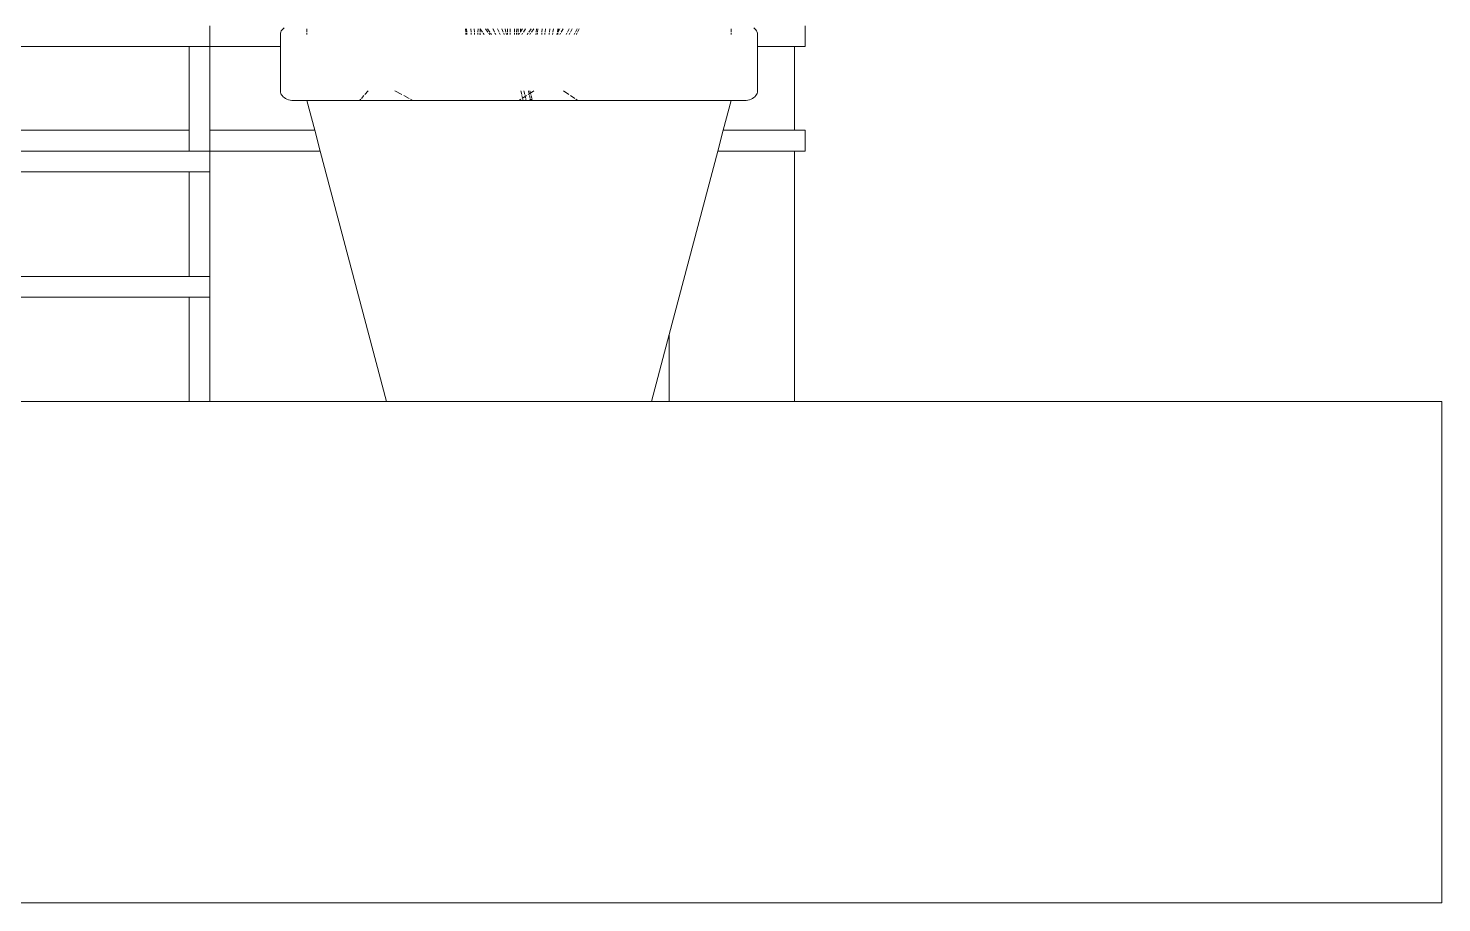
# Model space of a CAD drawing. Header units: metres. Extents: x 12.2 to 77.2, y 18.8 to 35.5.
# Drawn here: x 55.888 to 57.608, y 28.379 to 29.442 of the extents above; entities that cross this region are included whole.
import ezdxf

# ---------------------------------------------------------------- set-up
doc = ezdxf.new("R2010")
doc.units = ezdxf.units.M
doc.layers.add('0inne_gulv', color=7, linetype='Continuous', lineweight=13)

# ---------------------------------------------------------------- blocks, each defined once
blk = doc.blocks.new('One bedroom house fr')
for p, q in [((1.111, -3.0207), (1.111, -3.0461)), ((1.1988, -3.0256), (1.1978, -3.0269)), ((1.1999, -3.0243), (1.1988, -3.0256)), ((1.2013, -3.0232), (1.1999, -3.0243)), ((1.2289, -3.0283), (1.2289, -3.0243)), ((1.4221, -3.0283), (1.4219, -3.0243)), ((1.4234, -3.0283), (1.4232, -3.0243)), ((1.4287, -3.0283), (1.4285, -3.0243)), ((1.4327, -3.0283), (1.4325, -3.0243)), ((1.437, -3.0283), (1.4371, -3.0243)), ((1.4397, -3.0245), (1.4396, -3.0283)), ((1.4397, -3.0243), (1.4397, -3.0245)), ((1.4425, -3.0283), (1.4397, -3.0245)), ((1.4492, -3.0283), (1.4463, -3.0243)), ((1.4485, -3.0243), (1.4513, -3.0283)), ((1.457, -3.0283), (1.4553, -3.0243)), ((1.4573, -3.0283), (1.4555, -3.0243)), ((1.4609, -3.0243), (1.4627, -3.0283)), ((1.4678, -3.0283), (1.466, -3.0243)), ((1.4711, -3.0283), (1.4701, -3.0243)), ((1.4731, -3.0283), (1.4731, -3.0243)), ((1.476, -3.0283), (1.4761, -3.0243)), ((1.4816, -3.0283), (1.4816, -3.0243)), ((1.4841, -3.0283), (1.4842, -3.0243)), ((1.4861, -3.0283), (1.4861, -3.0243)), ((1.4887, -3.0282), (1.4887, -3.0243)), ((1.491, -3.0249), (1.4887, -3.0282)), ((1.491, -3.0243), (1.491, -3.0249)), ((1.4914, -3.0243), (1.491, -3.0249)), ((1.4923, -3.0283), (1.495, -3.0243)), ((1.499, -3.0283), (1.5017, -3.0243)), ((1.502, -3.0283), (1.5048, -3.0243)), ((1.5078, -3.0283), (1.5082, -3.0243)), ((1.5099, -3.0243), (1.5095, -3.0283)), ((1.5149, -3.0283), (1.5153, -3.0243)), ((1.5186, -3.0283), (1.519, -3.0243)), ((1.524, -3.0283), (1.5246, -3.0243)), ((1.5283, -3.0283), (1.529, -3.0243)), ((1.5336, -3.0283), (1.5342, -3.0243)), ((1.5345, -3.0283), (1.5351, -3.0243)), ((1.5347, -3.0283), (1.5368, -3.0243)), ((1.5384, -3.0283), (1.5406, -3.0243)), ((1.5459, -3.0283), (1.5479, -3.0243)), ((1.5495, -3.0283), (1.5515, -3.0243)), ((1.5556, -3.0283), (1.5577, -3.0243)), ((1.5582, -3.0283), (1.5602, -3.0243)), ((1.745, -3.0243), (1.745, -3.0283)), ((1.7739, -3.0243), (1.7725, -3.0232)), ((1.7751, -3.0256), (1.7739, -3.0243)), ((1.776, -3.0269), (1.7751, -3.0256)), ((1.8349, -3.0207), (1.8349, -3.0461)), ((1.1967, -3.0298), (1.1966, -3.0313)), ((1.1966, -3.0313), (1.1966, -3.0461)), ((1.1971, -3.0283), (1.1967, -3.0298)), ((1.1978, -3.0269), (1.1971, -3.0283)), ((1.2289, -3.0313), (1.2289, -3.0298)), ((1.4222, -3.0313), (1.4222, -3.0298)), ((1.4235, -3.0313), (1.4235, -3.0298)), ((1.4288, -3.0313), (1.4288, -3.0298)), ((1.4328, -3.0313), (1.4328, -3.0298)), ((1.4369, -3.0313), (1.437, -3.0298)), ((1.4396, -3.0298), (1.4395, -3.0305)), ((1.4401, -3.0313), (1.4395, -3.0305)), ((1.4395, -3.0305), (1.4395, -3.0313)), ((1.4446, -3.0313), (1.4435, -3.0298)), ((1.4513, -3.0313), (1.4502, -3.0298)), ((1.4524, -3.0298), (1.4535, -3.0313)), ((1.4583, -3.0313), (1.4577, -3.0298)), ((1.4586, -3.0313), (1.4579, -3.0298)), ((1.4633, -3.0298), (1.464, -3.0313)), ((1.4691, -3.0313), (1.4684, -3.0298)), ((1.4719, -3.0313), (1.4715, -3.0298)), ((1.473, -3.0313), (1.4731, -3.0298)), ((1.476, -3.0313), (1.476, -3.0298)), ((1.4815, -3.0313), (1.4815, -3.0298)), ((1.4841, -3.0313), (1.4841, -3.0298)), ((1.4861, -3.0313), (1.4861, -3.0298)), ((1.4876, -3.0298), (1.4866, -3.0313)), ((1.4887, -3.0282), (1.4886, -3.0283)), ((1.4902, -3.0313), (1.4913, -3.0298)), ((1.497, -3.0313), (1.498, -3.0298)), ((1.5, -3.0313), (1.501, -3.0298)), ((1.5075, -3.0313), (1.5077, -3.0298)), ((1.5094, -3.0298), (1.5092, -3.0313)), ((1.5147, -3.0313), (1.5148, -3.0298)), ((1.5184, -3.0313), (1.5185, -3.0298)), ((1.5236, -3.0313), (1.5238, -3.0298)), ((1.5279, -3.0313), (1.5281, -3.0298)), ((1.5331, -3.0313), (1.5333, -3.0298)), ((1.534, -3.0313), (1.5342, -3.0298)), ((1.5368, -3.0313), (1.5376, -3.0298)), ((1.5444, -3.0313), (1.5451, -3.0298)), ((1.548, -3.0313), (1.5487, -3.0298)), ((1.5541, -3.0313), (1.5549, -3.0298)), ((1.5567, -3.0313), (1.5575, -3.0298)), ((1.745, -3.0298), (1.745, -3.0313)), ((1.7767, -3.0283), (1.776, -3.0269)), ((1.7771, -3.0298), (1.7767, -3.0283)), ((1.7772, -3.0313), (1.7771, -3.0298)), ((1.7772, -3.0461), (1.7772, -3.0313)), ((-0.2352, -3.0461), (1.0856, -3.0461)), ((1.0856, -3.0461), (1.111, -3.0461)), ((1.0856, -3.0461), (1.0856, -3.1477)), ((1.1966, -3.0461), (1.111, -3.0461)), ((1.111, -3.0461), (1.111, -3.1477)), ((1.1966, -3.0461), (1.1966, -3.1)), ((1.8222, -3.0461), (1.7772, -3.0461)), ((1.7772, -3.1), (1.7772, -3.0461)), ((1.8222, -3.0461), (1.8222, -3.1477)), ((1.8222, -3.0461), (1.8349, -3.0461)), ((1.1966, -3.1), (1.1967, -3.1015)), ((1.1967, -3.1015), (1.1971, -3.103)), ((1.1971, -3.103), (1.1978, -3.1044)), ((1.1978, -3.1044), (1.1988, -3.1057)), ((1.1988, -3.1057), (1.1999, -3.107)), ((1.1999, -3.107), (1.2013, -3.1081)), ((1.2013, -3.1081), (1.2029, -3.1091)), ((1.2029, -3.1091), (1.2047, -3.1099)), ((1.2047, -3.1099), (1.2066, -3.1106)), ((1.2066, -3.1106), (1.2086, -3.1111)), ((1.2086, -3.1111), (1.2106, -3.1114)), ((1.2106, -3.1114), (1.2127, -3.1115)), ((1.2127, -3.1115), (1.2289, -3.1115)), ((1.2289, -3.1115), (1.2384, -3.1477)), ((1.293, -3.1115), (1.2289, -3.1115)), ((1.293, -3.1115), (1.2944, -3.1099)), ((1.3044, -3.1115), (1.293, -3.1115)), ((1.2952, -3.1091), (1.2983, -3.1057)), ((1.2995, -3.1044), (1.3035, -3.1)), ((1.3488, -3.1114), (1.3044, -3.1115)), ((1.3044, -3.1115), (1.3498, -3.1115)), ((1.336, -3.1), (1.3444, -3.1044)), ((1.3469, -3.1057), (1.3534, -3.1091)), ((1.3488, -3.1114), (1.3498, -3.1115)), ((1.3498, -3.1115), (1.3579, -3.1115)), ((1.355, -3.1099), (1.3579, -3.1115)), ((1.4869, -3.1115), (1.3579, -3.1115)), ((1.4869, -3.1115), (1.4893, -3.1099)), ((1.4919, -3.1115), (1.4869, -3.1115)), ((1.4902, -3.1044), (1.4891, -3.1)), ((1.4912, -3.1087), (1.4905, -3.1057)), ((1.4907, -3.1091), (1.4912, -3.1087)), ((1.4912, -3.1087), (1.4945, -3.1067)), ((1.4913, -3.1091), (1.4912, -3.1087)), ((1.4919, -3.1115), (1.4915, -3.1099)), ((1.4919, -3.1115), (1.4957, -3.1115)), ((1.4939, -3.1044), (1.4928, -3.1)), ((1.4945, -3.1067), (1.4943, -3.1057)), ((1.4945, -3.1067), (1.496, -3.1057)), ((1.4951, -3.1091), (1.4945, -3.1067)), ((1.4957, -3.1115), (1.4953, -3.1099)), ((1.4957, -3.1115), (1.4972, -3.1115)), ((1.4973, -3.1114), (1.4972, -3.1115)), ((1.4992, -3.111), (1.4973, -3.1114)), ((1.4993, -3.1115), (1.4973, -3.1114)), ((1.4981, -3.1044), (1.4993, -3.1036)), ((1.4993, -3.1036), (1.4984, -3.1)), ((1.501, -3.1105), (1.4992, -3.111)), ((1.4993, -3.1115), (1.4992, -3.111)), ((1.4993, -3.1036), (1.5009, -3.1026)), ((1.4995, -3.1044), (1.4993, -3.1036)), ((1.5004, -3.1115), (1.4993, -3.1115)), ((1.5007, -3.1091), (1.4998, -3.1057)), ((1.5002, -3.1), (1.5009, -3.1026)), ((1.5004, -3.1114), (1.5029, -3.1105)), ((1.5004, -3.1115), (1.5004, -3.1114)), ((1.506, -3.1115), (1.5004, -3.1114)), ((1.5009, -3.1026), (1.505, -3.1)), ((1.5009, -3.1026), (1.5013, -3.1044)), ((1.501, -3.1105), (1.5009, -3.1099)), ((1.5029, -3.1105), (1.501, -3.1105)), ((1.5017, -3.1057), (1.5025, -3.1091)), ((1.5027, -3.1099), (1.5029, -3.1105)), ((1.5584, -3.1114), (1.506, -3.1115)), ((1.745, -3.1115), (1.506, -3.1115)), ((1.5476, -3.1044), (1.5409, -3.1)), ((1.5549, -3.1091), (1.5497, -3.1057)), ((1.5584, -3.1114), (1.5562, -3.1099)), ((1.7354, -3.1477), (1.745, -3.1115)), ((1.7611, -3.1115), (1.745, -3.1115)), ((1.7611, -3.1115), (1.7632, -3.1114)), ((1.7632, -3.1114), (1.7653, -3.1111)), ((1.7653, -3.1111), (1.7673, -3.1106)), ((1.7673, -3.1106), (1.7692, -3.1099)), ((1.7692, -3.1099), (1.7709, -3.1091)), ((1.7709, -3.1091), (1.7725, -3.1081)), ((1.7725, -3.1081), (1.7739, -3.107)), ((1.7739, -3.107), (1.7751, -3.1057)), ((1.7751, -3.1057), (1.776, -3.1044)), ((1.776, -3.1044), (1.7767, -3.103)), ((1.7767, -3.103), (1.7771, -3.1015)), ((1.7771, -3.1015), (1.7772, -3.1)), ((1.0856, -3.1477), (-0.2352, -3.1477)), ((1.0856, -3.1477), (1.0856, -3.1731)), ((1.2384, -3.1477), (1.111, -3.1477)), ((1.111, -3.1477), (1.111, -3.1731)), ((1.2384, -3.1477), (1.2451, -3.1731)), ((1.7287, -3.1731), (1.7354, -3.1477)), ((1.8222, -3.1477), (1.7354, -3.1477)), ((1.8349, -3.1477), (1.8222, -3.1477)), ((1.8349, -3.1477), (1.8349, -3.1731)), ((1.0856, -3.1731), (-0.2352, -3.1731)), ((1.111, -3.1731), (1.0856, -3.1731)), ((1.2451, -3.1731), (1.111, -3.1731)), ((1.111, -3.1731), (1.111, -3.1985)), ((1.2451, -3.1731), (1.3256, -3.4779)), ((1.6698, -3.3962), (1.7287, -3.1731)), ((1.8222, -3.1731), (1.7287, -3.1731)), ((1.8222, -3.1731), (1.8222, -3.4779)), ((1.8222, -3.1731), (1.8349, -3.1731)), ((-0.2352, -3.1985), (1.0856, -3.1985)), ((1.0856, -3.1985), (1.0856, -3.3255)), ((1.0856, -3.1985), (1.111, -3.1985)), ((1.111, -3.1985), (1.111, -3.3255)), ((1.0856, -3.3255), (-0.2352, -3.3255)), ((1.111, -3.3255), (1.0856, -3.3255)), ((1.111, -3.3255), (1.111, -3.3509)), ((1.0856, -3.3509), (-0.2352, -3.3509)), ((1.0856, -3.3509), (1.0856, -3.4779)), ((1.111, -3.3509), (1.0856, -3.3509)), ((1.111, -3.3509), (1.111, -3.4779)), ((1.6482, -3.4779), (1.6698, -3.3962)), ((1.6698, -3.4779), (1.6698, -3.3962)), ((1.0856, -3.4779), (-0.2352, -3.4779)), ((1.111, -3.4779), (1.0856, -3.4779)), ((1.3256, -3.4779), (1.111, -3.4779)), ((1.6482, -3.4779), (1.3256, -3.4779)), ((1.6698, -3.4779), (1.6482, -3.4779)), ((2.6095, -3.4779), (1.6698, -3.4779)), ((2.6095, -3.4779), (2.6095, -4.0875)), ((-11.5005, -4.0875), (2.6095, -4.0875))]:
    blk.add_line(p, q)

msp = doc.modelspace()

# ---------------------------------------------------------------- block references
at = {"layer": '0inne_gulv'}
msp.add_blockref('One bedroom house fr', (54.9981, 32.4662), dxfattribs=at)

doc.saveas('drawing.dxf')
